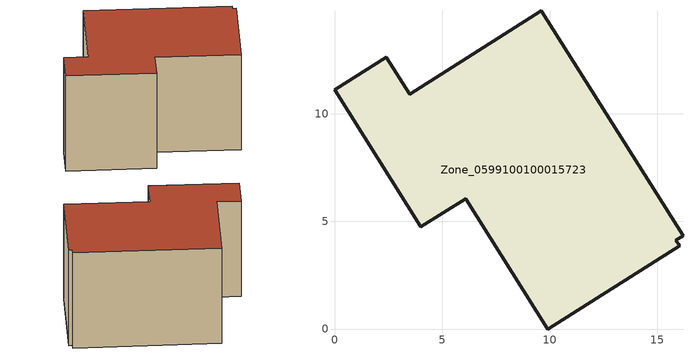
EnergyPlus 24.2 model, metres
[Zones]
Zone_0599100100015723
 floor ground (C_G): 4.01,4.74 0,11.11 2.41,12.62 3.49,10.91 9.61,14.77 16.19,4.34 15.86,4.12 16.03,3.86 9.9,0 6.1,6.05 z0
 wall outside (C_F): 3.49,10.91 2.41,12.62 0,11.11 4.01,4.74 6.1,6.05 9.9,0 16.03,3.86 15.86,4.12 16.19,4.34 9.61,14.77 3.49,10.91 z0:9.27
 roof outside (C_R): 9.9,0 16.03,3.86 15.86,4.12 16.19,4.34 9.61,14.77 3.49,10.91 2.41,12.62 0,11.11 4.01,4.74 6.1,6.05 z9.27
[BUILDING]
Pand.0599100100015723: North Axis=0; Terrain=City; Loads Convergence Tolerance Value=0.04; Temperature Convergence Tolerance Value=0.4; Solar Distribution=FullExterior; Maximum Number of Warmup Days=25; Minimum Number of Warmup Days=1
[Site:Location]
Rotterdam.The.Hague.AP_ZH_NLD Design_Conditions: Latitude=51.96; Longitude=4.45; Time Zone=1; Elevation=-4.5
[SITE:GROUNDTEMPERATURE:BUILDINGSURFACE]
18, 18, 18, 18, 18, 18, 18, 18, 18, 18, 18, 18
[MATERIAL] Thermal Absorptance=0.9; Solar Absorptance=0.7; Visible Absorptance=0.7
Name | Roughness | Thickness | Conductivity | Density | Specific Heat
G.D.2015-2018 | MediumSmooth | 0.15 | 0.0428571 | 540 | 1210
F.D.2015-2018 | Rough | 0.3 | 0.0666667 | 1920 | 840
R.D.2015-2018 | MediumRough | 0.2 | 0.0333333 | 1500 | 1000
[CONSTRUCTION]
C_G: G.D.2015-2018
C_F: F.D.2015-2018
C_R: R.D.2015-2018
[ZONE]
Zone_0599100100015723: Type=1; Multiplier=1; Ceiling Height=Autocalculate; Volume=Autocalculate; Floor Area=autocalculate; Part of Total Floor Area=Yes
[ZONEINFILTRATION:DESIGNFLOWRATE]
Infil_Zone_0599100100015723: Zone or ZoneList or Space or SpaceList=Zone_0599100100015723; Schedule=AlwaysOn; Design Flow Rate Calculation Method=Flow/Area; Flow Rate per Floor Area=0.0021; Constant Term Coefficient=1; Temperature Term Coefficient=0; Velocity Term Coefficient=0; Velocity Squared Term Coefficient=0
[HVACTEMPLATE:ZONE:IDEALLOADSAIRSYSTEM]
Zone_0599100100015723: Maximum Heating Supply Air Temperature=50; Minimum Cooling Supply Air Temperature=13; Maximum Heating Supply Air Humidity Ratio=0.0156; Minimum Cooling Supply Air Humidity Ratio=0.0077; Heating Limit=NoLimit; Cooling Limit=NoLimit; Dehumidification Control Type=ConstantSensibleHeatRatio; Cooling Sensible Heat Ratio=0.7; Dehumidification Setpoint=60; Humidification Control Type=None; Humidification Setpoint=30; Outdoor Air Method=None; Outdoor Air Flow Rate per Person=0.00944; Outdoor Air Flow Rate per Zone Floor Area=0; Outdoor Air Flow Rate per Zone=0; Demand Controlled Ventilation Type=None; Outdoor Air Economizer Type=NoEconomizer; Heat Recovery Type=None; Sensible Heat Recovery Effectiveness=0.7; Latent Heat Recovery Effectiveness=0.65
[ZONECONTROL:THERMOSTAT]
ThermostatControl_Zone_0599100100015723: Zone or ZoneList=Zone_0599100100015723; Control Type Schedule=DualSetpointControlType; Control 1=Thermostat_Zone_0599100100015723; Temperature Difference Between Cutout And Setpoint=0
[THERMOSTATSETPOINT:DUALSETPOINT]
Thermostat_Zone_0599100100015723: Heating Setpoint Temperature Schedule=HeatingSetpoint_Zone_0599100100015723; Cooling Setpoint Temperature Schedule=CoolingSetpoint_Zone_0599100100015723
[SCHEDULE:COMPACT]
HeatingSetpoint_Zone_0599100100015723: Through: 12/31, For: AllDays, Until: 24:00, 21
CoolingSetpoint_Zone_0599100100015723: Through: 12/31, For: AllDays, Until: 24:00, 24
DualSetpointControlType: Through: 12/31, For: AllDays, Until: 24:00, 4
AlwaysOn: Through: 12/31, For: AllDays, Until: 24:00, 1
